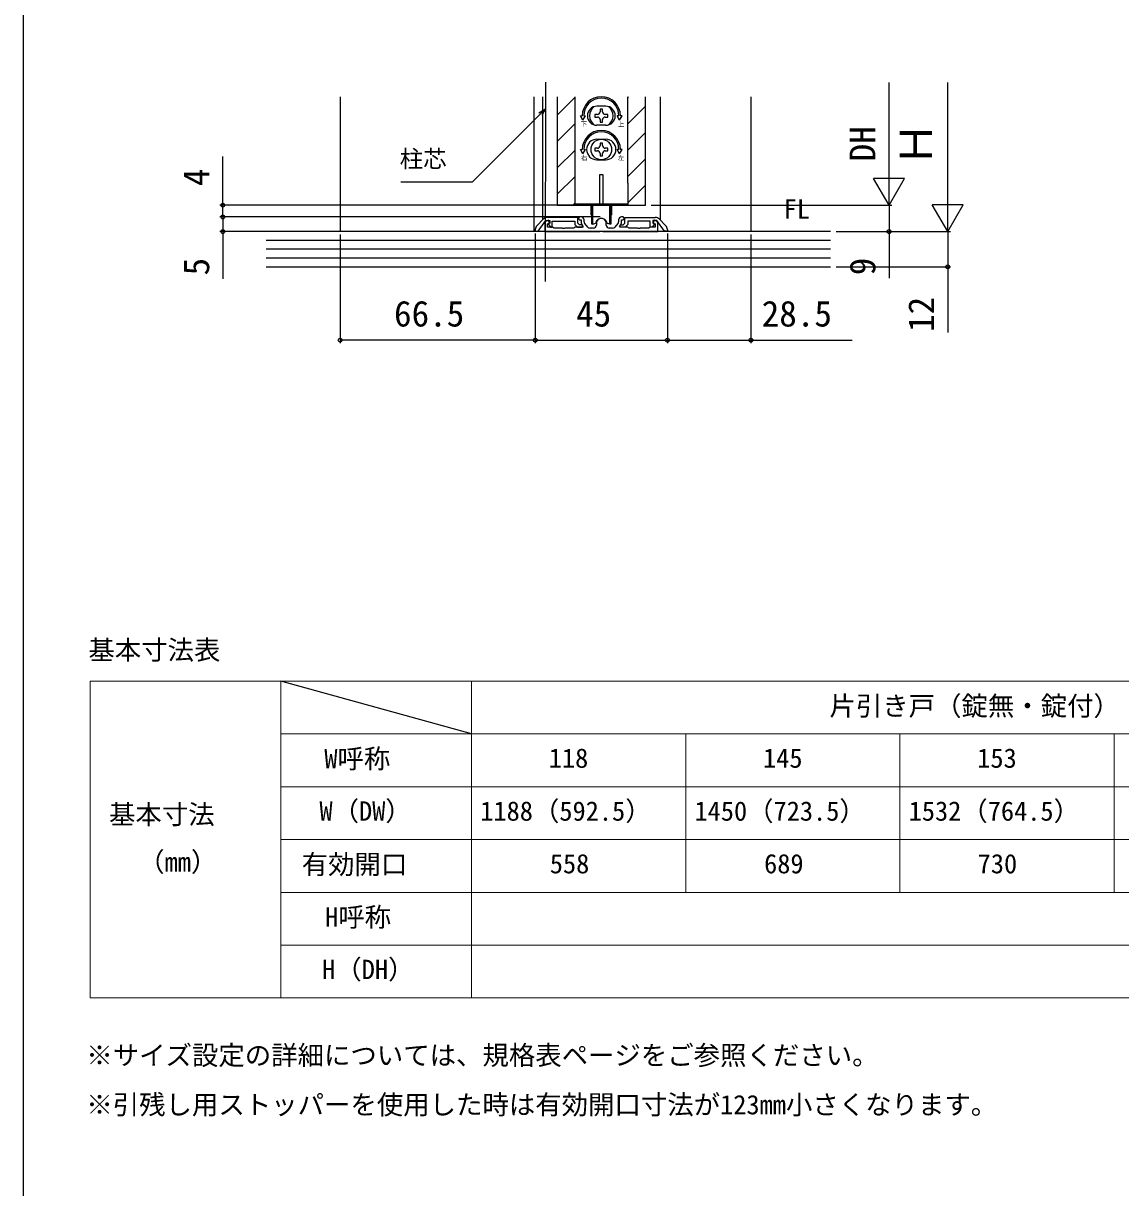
# Model space of a CAD drawing. Units: millimetres, scale not verified. Extents: x -525 to 525, y -783 to 780.
# Drawn here: x -525 to -151, y -386.2 to 10.8 of the extents above; entities that cross this region are included whole.
import ezdxf
from ezdxf.enums import TextEntityAlignment as Align

# ---------------------------------------------------------------- set-up
doc = ezdxf.new("R2010")
doc.units = ezdxf.units.MM
doc.header["$LTSCALE"] = 4
doc.layers.add('0-1_TABLE1', color=7, linetype='Continuous', lineweight=18)
for name, color, linetype in [('0-2_USER1', 3, 'Continuous'), ('0-3_YKK_11', 7, 'Continuous'), ('0-5_YKK_12', 2, 'Continuous'), ('0-6_YKK_13', 4, 'Continuous'), ('0-8_YKK_D', 6, 'Continuous'), ('0-9_YKK_ZWAK', 7, 'Continuous'), ('0-A_YSS_K', 3, 'Continuous')]:
    doc.layers.add(name, color=color, linetype=linetype)
doc.styles.add('ＭＳ ゴシック', font='')
doc.styles.get('ＭＳ ゴシック').set_extended_font_data('MS Gothic')

msp = doc.modelspace()

# ---------------------------------------------------------------- linework, layer by layer
at = {"layer": '0-1_TABLE1'}
for p, q in [((-502.213, -213.481), (211.787, -213.481)), ((-502.213, -213.481), (-502.213, -321.481)), ((-437.213, -213.481), (-437.213, -321.481)), ((-372.213, -213.481), (-372.213, -321.481)), ((-437.213, -231.481), (211.787, -231.481)), ((-299.213, -231.481), (-299.213, -285.481)), ((-226.213, -231.481), (-226.213, -285.481)), ((-153.213, -231.481), (-153.213, -285.481)), ((-437.213, -249.481), (211.787, -249.481)), ((-437.213, -267.481), (211.787, -267.481)), ((-437.213, -285.481), (211.787, -285.481)), ((-437.213, -303.481), (211.787, -303.481)), ((-502.213, -321.481), (211.787, -321.481))]:
    msp.add_line(p, q, dxfattribs=at)
at = {"layer": '0-3_YKK_11'}
for p, q in [((-336.001, -55.398), (-346.373, -55.398)), ((-320, -55.398), (-309.629, -55.398)), ((-347.787, -55.984), (-349.915, -58.113)), ((-347.301, -57.598), (-347.301, -60.2)), ((-333.901, -56.82), (-333.901, -56.2)), ((-332.599, -58.664), (-333.648, -57.484)), ((-330.701, -59), (-331.851, -59)), ((-329.701, -57.4), (-329.701, -58)), ((-326.301, -58), (-326.301, -57.4)), ((-324.15, -59), (-325.301, -59)), ((-322.353, -57.484), (-323.402, -58.664)), ((-322.101, -56.2), (-322.101, -56.82)), ((-308.214, -55.984), (-306.086, -58.113)), ((-372.213, -231.481), (-437.213, -213.481))]:
    msp.add_line(p, q, dxfattribs=at)
for points in [[(-350.501, -59.527), (-350.501, -60.098), (-349.501, -60.098), (-346.901, -56.398), (-345.501, -56.398), (-345.501, -57.306), (-346.169, -57.55), (-345.365, -58.698), (-344.701, -58.698), (-344.701, -56.598), (-337.001, -56.598), (-337.001, -57.781), (-336.084, -58.698), (-334.401, -58.698), (-334.401, -57.898), (-335.47, -57.898), (-336.001, -57.367), (-336.001, -55.398)], [(-334.901, -55.2), (-335.401, -55.2), (-335.901, -55.7), (-335.401, -56.2), (-334.901, -56.2), (-334.901, -56.82)], [(-305.5, -59.527), (-305.5, -60.098), (-306.5, -60.098), (-309.1, -56.398), (-310.5, -56.398), (-310.5, -57.306), (-309.832, -57.55), (-310.637, -58.698), (-311.3, -58.698), (-311.3, -56.598), (-319, -56.598), (-319, -57.781), (-319.917, -58.698), (-321.6, -58.698), (-321.6, -57.898), (-320.532, -57.898), (-320, -57.367), (-320, -55.398)], [(-321.101, -56.82), (-321.101, -56.2), (-320.601, -56.2), (-320.101, -55.7), (-320.601, -55.2), (-321.101, -55.2)], [(-347.301, -60.2), (-328.459, -60.2), (-328.276, -60.08), (-327.726, -60.08), (-327.542, -60.2), (-308.701, -60.2), (-308.701, -57.598)], [(-334.395, -58.149), (-334.239, -58.324), (-334.408, -58.7), (-337.001, -58.7), (-337.26, -58.85), (-337.52, -59), (-340.342, -59), (-340.526, -59.12), (-341.076, -59.12), (-341.259, -59), (-344.081, -59), (-344.341, -58.85), (-344.601, -58.7), (-346.301, -58.7), (-346.301, -57.528), (-345.616, -57.279), (-345.958, -56.34), (-346.577, -56.565)], [(-309.424, -56.565), (-310.043, -56.34), (-310.385, -57.279), (-309.701, -57.528), (-309.701, -58.7), (-311.401, -58.7), (-311.66, -58.85), (-311.92, -59), (-314.742, -59), (-314.926, -59.12), (-315.476, -59.12), (-315.659, -59), (-318.481, -59), (-318.741, -58.85), (-319.001, -58.7), (-321.593, -58.7), (-321.762, -58.324), (-321.606, -58.149)]]:
    msp.add_lwpolyline(points, dxfattribs=at)
for centre, radius, start, end in [((-346.373, -57.398), 2, 90, 134.99999), ((-334.901, -56.2), 1, 0.00001, 89.99999), ((-321.101, -56.2), 1, 90.00001, 179.99999), ((-309.629, -57.398), 2, 45.00001, 90), ((-348.501, -59.527), 2, 135.00001, 180), ((-346.201, -57.598), 1.1, 110.00001, 179.99998), ((-332.901, -56.82), 2, 180.00001, 221.63353), ((-332.901, -56.82), 1, 180.00003, 221.63355), ((-331.851, -58), 1, 221.63354, 270), ((-330.701, -58), 1, 270.00001, 359.99999), ((-328.001, -57.4), 1.7, 359.99999, 180.00001), ((-325.301, -58), 1, 180.00001, 269.99999), ((-324.15, -58), 1, 270, 318.36646), ((-323.101, -56.82), 1, 318.36645, 359.99997), ((-323.101, -56.82), 2, 318.36647, 359.99999), ((-309.801, -57.598), 1.1, 0.00002, 69.99999), ((-307.5, -59.527), 2, 360, 44.99999)]:
    msp.add_arc(centre, radius, start, end, dxfattribs=at)
at = {"layer": '0-5_YKK_12'}
for p, q in [((-346.974, -77.2), (-346.968, -9.21)), ((-417, -14.2), (-417, -60.2)), ((-351, -14.213), (-351, -60.2)), ((-348, -14.213), (-348, -56.198)), ((-343.001, -14.213), (-343.001, -51.2)), ((-343.001, -20.523), (-337.001, -14.523)), ((-319.001, -14.484), (-318.729, -14.213)), ((-308, -14.213), (-308, -56.199)), ((-277, -14.213), (-277, -60.2)), ((-319.001, -23.464), (-313.001, -17.464)), ((-343.001, -29.504), (-337.001, -23.504)), ((-319.001, -32.444), (-313.001, -26.444)), ((-343.001, -38.484), (-337.001, -32.484)), ((-319.001, -41.425), (-313.001, -35.425)), ((-343.001, -47.464), (-337.001, -41.464)), ((-319.001, -50.405), (-313.001, -44.405)), ((-337.756, -51.2), (-337.001, -50.444))]:
    msp.add_line(p, q, dxfattribs=at)
msp.add_lwpolyline([(-343.001, -51.2), (-313.001, -51.2), (-313.001, -14.213)], dxfattribs=at)
at = {"layer": '0-6_YKK_13'}
for p, q in [((-337.001, -14.2), (-337.001, -43.7)), ((-319.001, -43.7), (-319.001, -14.2)), ((-326.501, -17.45), (-329.501, -17.45)), ((-328.441, -18.5), (-328.441, -19.38)), ((-327.561, -18.5), (-328.441, -18.5)), ((-327.561, -19.38), (-327.561, -18.5)), ((-335.117, -20.7), (-334.501, -20.7)), ((-334.251, -22.2), (-335.117, -20.7)), ((-334.251, -22.2), (-333.385, -20.7)), ((-334.001, -20.7), (-333.385, -20.7)), ((-329.321, -20.26), (-330.201, -20.26)), ((-330.201, -20.26), (-330.201, -21.14)), ((-330.201, -21.14), (-329.321, -21.14)), ((-328.441, -22.02), (-328.441, -22.9)), ((-328.441, -22.9), (-327.561, -22.9)), ((-327.561, -22.9), (-327.561, -22.02)), ((-325.801, -20.26), (-326.681, -20.26)), ((-326.681, -21.14), (-325.801, -21.14)), ((-325.801, -21.14), (-325.801, -20.26)), ((-322.001, -20.7), (-322.617, -20.7)), ((-321.751, -22.2), (-322.617, -20.7)), ((-326.501, -23.95), (-329.501, -23.95)), ((-329.321, -31.76), (-330.201, -31.76)), ((-330.201, -31.76), (-330.201, -32.64)), ((-329.501, -28.7), (-326.501, -28.7)), ((-328.441, -30), (-328.441, -30.88)), ((-327.561, -30), (-328.441, -30)), ((-327.561, -30.88), (-327.561, -30)), ((-325.801, -31.76), (-326.681, -31.76)), ((-325.801, -32.64), (-325.801, -31.76)), ((-335.117, -32.2), (-334.501, -32.2)), ((-334.251, -33.7), (-335.117, -32.2)), ((-334.251, -33.7), (-333.385, -32.2)), ((-334.001, -32.2), (-333.385, -32.2)), ((-330.201, -32.64), (-329.321, -32.64)), ((-329.501, -35.7), (-326.501, -35.7)), ((-328.441, -33.52), (-328.441, -34.4)), ((-328.441, -34.4), (-327.561, -34.4)), ((-327.561, -34.4), (-327.561, -33.52)), ((-326.681, -32.64), (-325.801, -32.64)), ((-321.751, -33.7), (-322.617, -32.2)), ((-322.001, -32.2), (-322.617, -32.2)), ((-321.751, -33.7), (-320.885, -32.2)), ((-320.885, -32.2), (-321.501, -32.2)), ((-328.501, -40.7), (-327.501, -40.7)), ((-328.501, -50.9), (-328.501, -40.7)), ((-327.501, -40.7), (-327.501, -50.9)), ((-337.001, -43.7), (-337.001, -51.2)), ((-337.001, -50.7), (-319.001, -50.7)), ((-331.501, -54.448), (-331.501, -51.2)), ((-331.251, -57.7), (-331.251, -51.2)), ((-330.851, -57.7), (-330.851, -51.2)), ((-327.501, -50.9), (-328.501, -50.9)), ((-325.151, -57.7), (-325.151, -51.2)), ((-324.501, -51.2), (-324.501, -54.448)), ((-331.253, -54.744), (-331.251, -54.744)), ((-331.251, -54.7), (-331.251, -57.7)), ((-324.751, -57.7), (-324.751, -54.7)), ((-324.751, -54.744), (-324.748, -54.744)), ((-330.851, -57.7), (-331.251, -57.7)), ((-330.851, -57.7), (-330.231, -57.474)), ((-325.151, -57.7), (-325.77, -57.474))]:
    msp.add_line(p, q, dxfattribs=at)
for points in [[(-321.751, -22.2), (-320.885, -20.7), (-321.501, -20.7)], [(-319.001, -43.7), (-319.001, -51.2), (-337.001, -51.2)], [(-324.751, -51.2), (-324.751, -57.7), (-325.151, -57.7)]]:
    msp.add_lwpolyline(points, dxfattribs=at)
msp.add_circle((-328.001, -32.2), 3.5, dxfattribs=at)
for centre, radius, start, end in [((-328.001, -20.7), 6.5, 0, 180), ((-328.001, -20.7), 6, 0, 180), ((-329.501, -20.7), 3.25, 90, 270), ((-328.001, -20.7), 4, 129.83844, 230.16156), ((-329.321, -19.38), 0.88, 270, 0), ((-326.681, -19.38), 0.88, 180, 270), ((-326.501, -20.7), 3.25, 270, 90), ((-328.001, -20.7), 4, 309.83844, 50.16156), ((-329.321, -22.02), 0.88, 0, 90), ((-326.681, -22.02), 0.88, 90, 180), ((-328.001, -32.2), 6.5, 0, 180), ((-328.001, -32.2), 6, 0, 180), ((-329.501, -32.2), 3.5, 90, 270), ((-329.321, -30.88), 0.88, 270, 0), ((-326.681, -30.88), 0.88, 180, 270), ((-326.501, -32.2), 3.5, 270, 90), ((-329.321, -33.52), 0.88, 0, 90), ((-326.681, -33.52), 0.88, 90, 180), ((-331.201, -54.448), 0.3, 180, 260), ((-324.801, -54.448), 0.3, 280, 0), ((-330.402, -57.005), 0.5, 290, 343.84988), ((-328.001, -57.7), 2, 16.15012, 163.84988), ((-325.599, -57.005), 0.5, 196.15012, 250)]:
    msp.add_arc(centre, radius, start, end, dxfattribs=at)
at = {"layer": '0-8_YKK_D'}
for p, q in [((-229.95, -40.7), (-229.95, -9.354)), ((-209.95, -49.7), (-209.95, -9.354)), ((-457, -51.2), (-457, -34.532)), ((-229.95, -51.2), (-229.95, -33.013)), ((-229.95, -51.2), (-235.2, -42.107)), ((-224.7, -42.107), (-235.2, -42.107)), ((-229.95, -51.2), (-224.7, -42.107)), ((-209.95, -60.2), (-209.95, -42.013)), ((-336.001, -51.2), (-458, -51.2)), ((-457, -55.2), (-457, -51.2)), ((-311.001, -51.2), (-228.95, -51.2)), ((-266, -51.2), (-228.95, -51.2)), ((-209.95, -60.2), (-215.2, -51.107)), ((-204.7, -51.107), (-215.2, -51.107)), ((-209.95, -60.2), (-204.7, -51.107)), ((-328.401, -55.2), (-458, -55.2)), ((-328.401, -55.2), (-458, -55.2)), ((-457, -55.2), (-457, -57.75)), ((-435.213, -60.2), (-458, -60.2)), ((-417, -61.2), (-417, -98.2)), ((-350.501, -60.798), (-350.501, -98.2)), ((-350.501, -60.798), (-350.501, -98.2)), ((-305.5, -60.798), (-305.5, -98.2)), ((-305.5, -60.798), (-305.5, -98.2)), ((-277, -61.2), (-277, -98.2)), ((-247.95, -60.2), (-208.95, -60.2)), ((-247.95, -60.2), (-208.95, -60.2)), ((-247.95, -60.2), (-228.95, -60.2)), ((-247.95, -72.2), (-208.95, -72.2)), ((-350.501, -97.2), (-417, -97.2)), ((-350.501, -97.2), (-305.5, -97.2))]:
    msp.add_line(p, q, dxfattribs=at)
for points in [[(-347, -18.342), (-348.803, -20.145), (-371.976, -43.318), (-396.368, -43.318)], [(-349.286, -19.662), (-347, -18.342), (-348.32, -20.628)], [(-229.95, -51.2), (-229.95, -60.2), (-229.95, -76.118)], [(-457, -55.2), (-457, -60.2), (-457, -76.255)], [(-209.95, -60.2), (-209.95, -72.2), (-209.95, -94.559)], [(-305.5, -97.2), (-277, -97.2), (-242.495, -97.2)]]:
    msp.add_lwpolyline(points, dxfattribs=at)
for centre in [(-457, -51.2), (-457, -55.2), (-457, -55.2), (-457, -60.2), (-229.95, -60.2), (-209.95, -72.2), (-417, -97.2), (-350.501, -97.2), (-350.501, -97.2), (-305.5, -97.2), (-305.5, -97.2), (-277, -97.2)]:
    msp.add_circle(centre, 0.637, dxfattribs=at)
at = {"layer": '0-9_YKK_ZWAK'}
msp.add_line((-525, 746.8), (-525, -783.2), dxfattribs=at)
at = {"layer": '0-A_YSS_K'}
for p, q in [((-249.95, -60.2), (-442.213, -60.2)), ((-249.95, -63.2), (-442.213, -63.2)), ((-249.95, -66.2), (-442.213, -66.2)), ((-249.95, -69.2), (-442.213, -69.2)), ((-442.213, -72.2), (-308.001, -72.2)), ((-313.201, -72.2), (-249.95, -72.2))]:
    msp.add_line(p, q, dxfattribs=at)

# ---------------------------------------------------------------- texts
at = {"layer": '0-1_TABLE1', "style": 'ＭＳ ゴシック'}
for s, p in [('片引き戸（錠無・錠付）', (-250.258, -227.186)), ('W呼称', (-422.406, -245.186)), ('118', (-345.915, -244.981)), ('145', (-272.889, -244.981)), ('153', (-199.889, -244.981)), ('W（DW）', (-424.068, -263.032)), ('1188（592.5）', (-369.258, -263.032)), ('1450（723.5）', (-296.258, -263.032)), ('1532（764.5）', (-223.258, -263.032)), ('基本寸法', (-495.793, -264.174)), ('（mm）', (-485.847, -280.351)), ('有効開口', (-430.128, -281.211)), ('558', (-345.557, -280.981)), ('689', (-272.531, -280.981)), ('730', (-199.736, -280.981)), ('H呼称', (-422.151, -299.186)), ('H（DH）', (-423.148, -317.032))]:
    msp.add_text(s, height=6.598, dxfattribs=at).set_placement(p, align=Align.BOTTOM_LEFT)
at = {"layer": '0-2_USER1', "style": 'ＭＳ ゴシック'}
for s, p in [('FL', (-265.843, -57.772)), ('基本寸法表', (-502.827, -208.118)), ('※サイズ設定の詳細については、規格表ページをご参照ください。', (-503.515, -346.301)), ('※引残し用ストッパーを使用した時は有効開口寸法が123mm小さくなります。', (-503.515, -363.142))]:
    msp.add_text(s, height=6.598, dxfattribs=at).set_placement(p, align=Align.BOTTOM_LEFT)
at = {"layer": '0-6_YKK_13', "style": 'ＭＳ ゴシック'}
for s, p in [('下', (-335.03, -24.744)), ('上', (-322.356, -24.913)), ('右', (-334.921, -36.268)), ('左', (-322.38, -36.304))]:
    msp.add_text(s, height=1.558, dxfattribs=at).set_placement(p, align=Align.BOTTOM_LEFT)
at = {"layer": '0-8_YKK_D', "style": 'ＭＳ ゴシック'}
for s, height, p in [('DH', 8.798, (-231.95, -36.243)), ('Ｈ', 11, (-211.95, -37.879)), ('4', 8.798, (-459, -44.714)), ('5', 8.798, (-459, -75.141)), ('9', 8.798, (-231.95, -75.073)), ('12', 8.798, (-211.95, -94.4))]:
    msp.add_text(s, height=height, rotation=90, dxfattribs=at).set_placement(p, align=Align.BOTTOM_LEFT)
for s, height, p in [('柱芯', 5.865, (-396.721, -40.106)), ('66.5', 8.798, (-398.648, -95.2)), ('45', 8.798, (-336.591, -95.2)), ('28.5', 8.798, (-273.336, -95.2))]:
    msp.add_text(s, height=height, dxfattribs=at).set_placement(p, align=Align.BOTTOM_LEFT)

doc.saveas('drawing.dxf')
